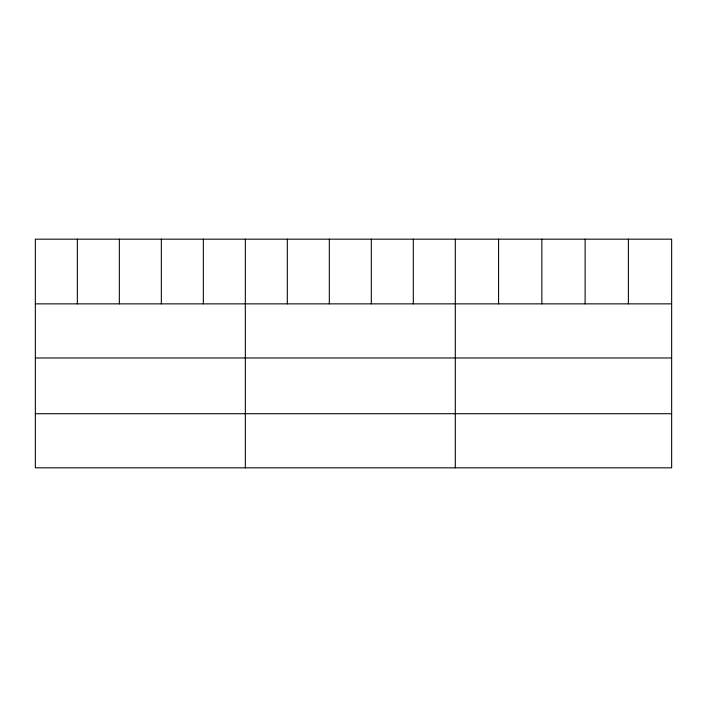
<?xml version="1.0" encoding="UTF-8"?>
<svg xmlns="http://www.w3.org/2000/svg" width="707" height="707" viewBox="0 0 707 707"><rect width="100%" height="100%" fill="white"/><g stroke="black" fill="none" stroke-linecap="round" stroke-linejoin="round"><path stroke-width="1.06" d="M671.65 303.86L671.65 467.831L35.35 467.831L35.35 239.169L671.65 239.169L671.65 303.86L35.35 303.86M35.35 357.972L671.65 357.972M35.35 413.719L671.65 413.719M628.382 239.169L628.382 303.86M585.113 239.169L585.113 303.86M541.845 239.169L541.845 303.86M498.576 239.169L498.576 303.86M455.308 239.169L455.308 467.831M413.312 239.169L413.312 303.86M371.316 239.169L371.316 303.86M329.321 239.169L329.321 303.86M287.325 239.169L287.325 303.86M245.329 239.169L245.329 467.831M203.333 239.169L203.333 303.86M161.337 239.169L161.337 303.86M119.342 239.169L119.342 303.86M77.346 239.169L77.346 303.86"/></g></svg>
